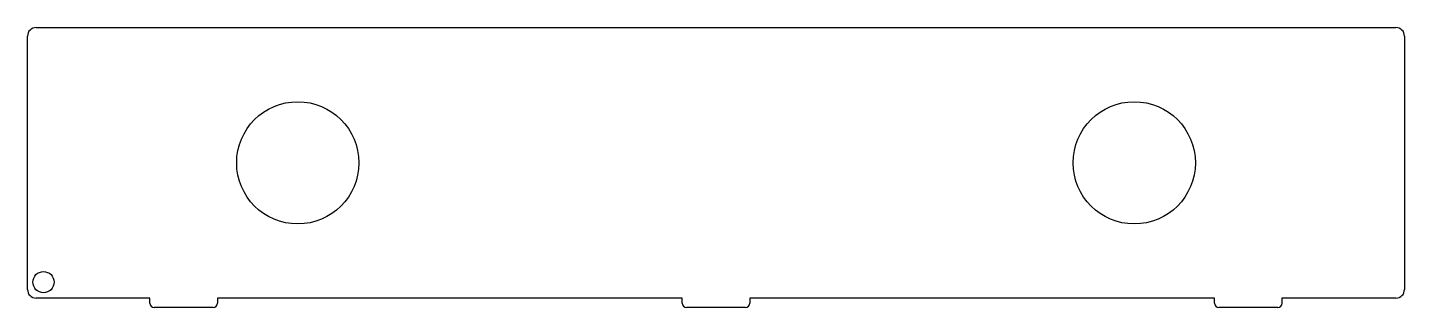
# Model space of a CAD drawing. Header units: inches. Extents: x 0 to 10.2, y 0 to 2.1.
import ezdxf

# ---------------------------------------------------------------- set-up
doc = ezdxf.new("R2010")
doc.units = ezdxf.units.IN
doc.header["$MEASUREMENT"] = 0

msp = doc.modelspace()

# ---------------------------------------------------------------- linework, layer by layer
for p, q in [((0.063, 2.069), (10.122, 2.069)), ((0, 0.132), (0, 2.006)), ((10.185, 2.006), (10.185, 0.132)), ((0.905, 0.069), (0.063, 0.069)), ((0.905, 0.031), (0.905, 0.069)), ((1.374, 0), (0.937, 0)), ((1.405, 0.069), (1.405, 0.031)), ((4.842, 0.069), (1.405, 0.069)), ((4.842, 0.031), (4.842, 0.069)), ((5.311, 0), (4.874, 0)), ((5.342, 0.069), (5.342, 0.031)), ((8.779, 0.069), (5.342, 0.069)), ((8.779, 0.031), (8.779, 0.069)), ((9.248, 0), (8.811, 0)), ((9.279, 0.069), (9.279, 0.031)), ((10.122, 0.069), (9.279, 0.069))]:
    msp.add_line(p, q)
for centre, radius in [((1.999, 1.069), 0.452), ((8.186, 1.069), 0.452), ((0.118, 0.187), 0.0787)]:
    msp.add_circle(centre, radius)
for centre, radius, start, end in [((0.063, 2.006), 0.063, 90, 180), ((10.122, 2.006), 0.063, 0, 90), ((0.063, 0.132), 0.063, 180, 270), ((10.122, 0.132), 0.063, 270, 0), ((0.937, 0.031), 0.0312, 180, 270), ((1.374, 0.031), 0.0312, 270, 0), ((4.874, 0.031), 0.0312, 180, 270), ((5.311, 0.031), 0.0312, 270, 0), ((8.811, 0.031), 0.0312, 180, 270), ((9.248, 0.031), 0.0312, 270, 0)]:
    msp.add_arc(centre, radius, start, end)

doc.saveas('drawing.dxf')
